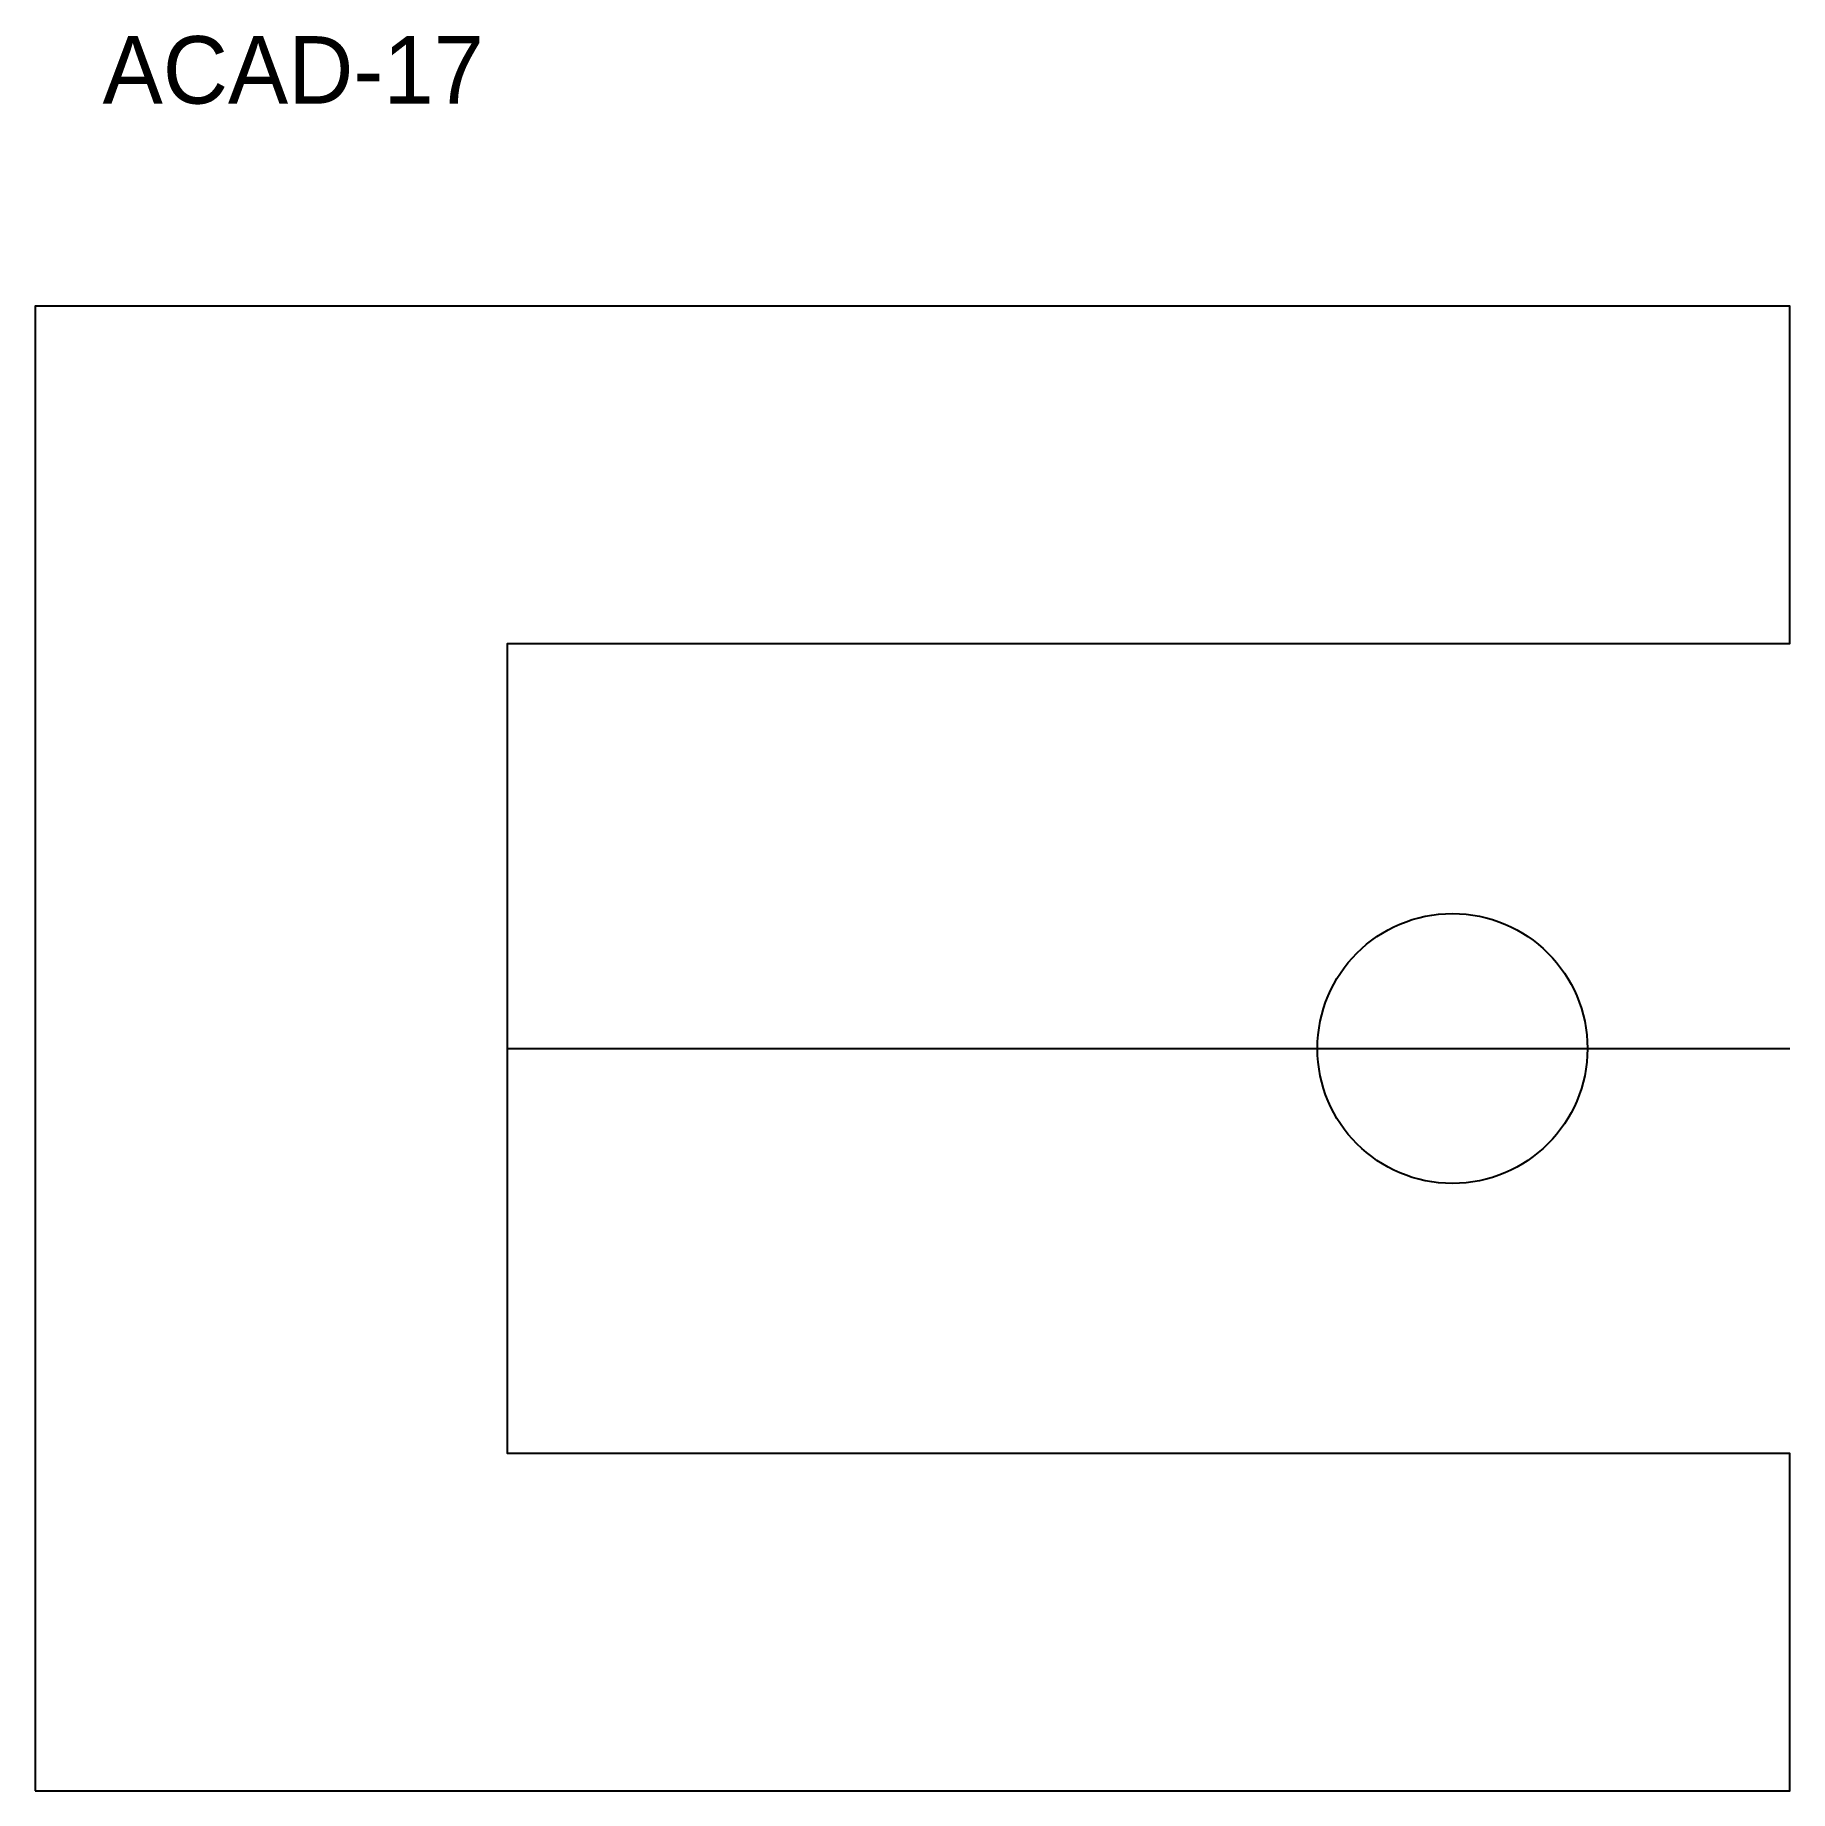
# Model space of a CAD drawing. Header units: metres. Extents: x 0 to 130, y 0 to 130.
import ezdxf

# ---------------------------------------------------------------- set-up
doc = ezdxf.new("R2010")
doc.units = ezdxf.units.M
for name, color, linetype in [('ANNOTATION', 7, 'Continuous'), ('CENTER', 7, 'Continuous'), ('HOLE', 7, 'Continuous'), ('OUTLINE', 7, 'Continuous')]:
    doc.layers.add(name, color=color, linetype=linetype)

msp = doc.modelspace()

# ---------------------------------------------------------------- linework, layer by layer
at = {"layer": 'CENTER'}
msp.add_line((35, 55), (130, 55), dxfattribs=at)
at = {"layer": 'HOLE'}
msp.add_circle((105, 55), 10, dxfattribs=at)
at = {"layer": 'OUTLINE'}
msp.add_lwpolyline([(0, 0), (130, 0), (130, 25), (35, 25), (35, 85), (130, 85), (130, 110), (0, 110)], close=True, dxfattribs=at)

# ---------------------------------------------------------------- texts
at = {"layer": 'ANNOTATION'}
msp.add_text('ACAD-17', height=5, dxfattribs=at).set_placement((5, 125))

doc.saveas('drawing.dxf')
